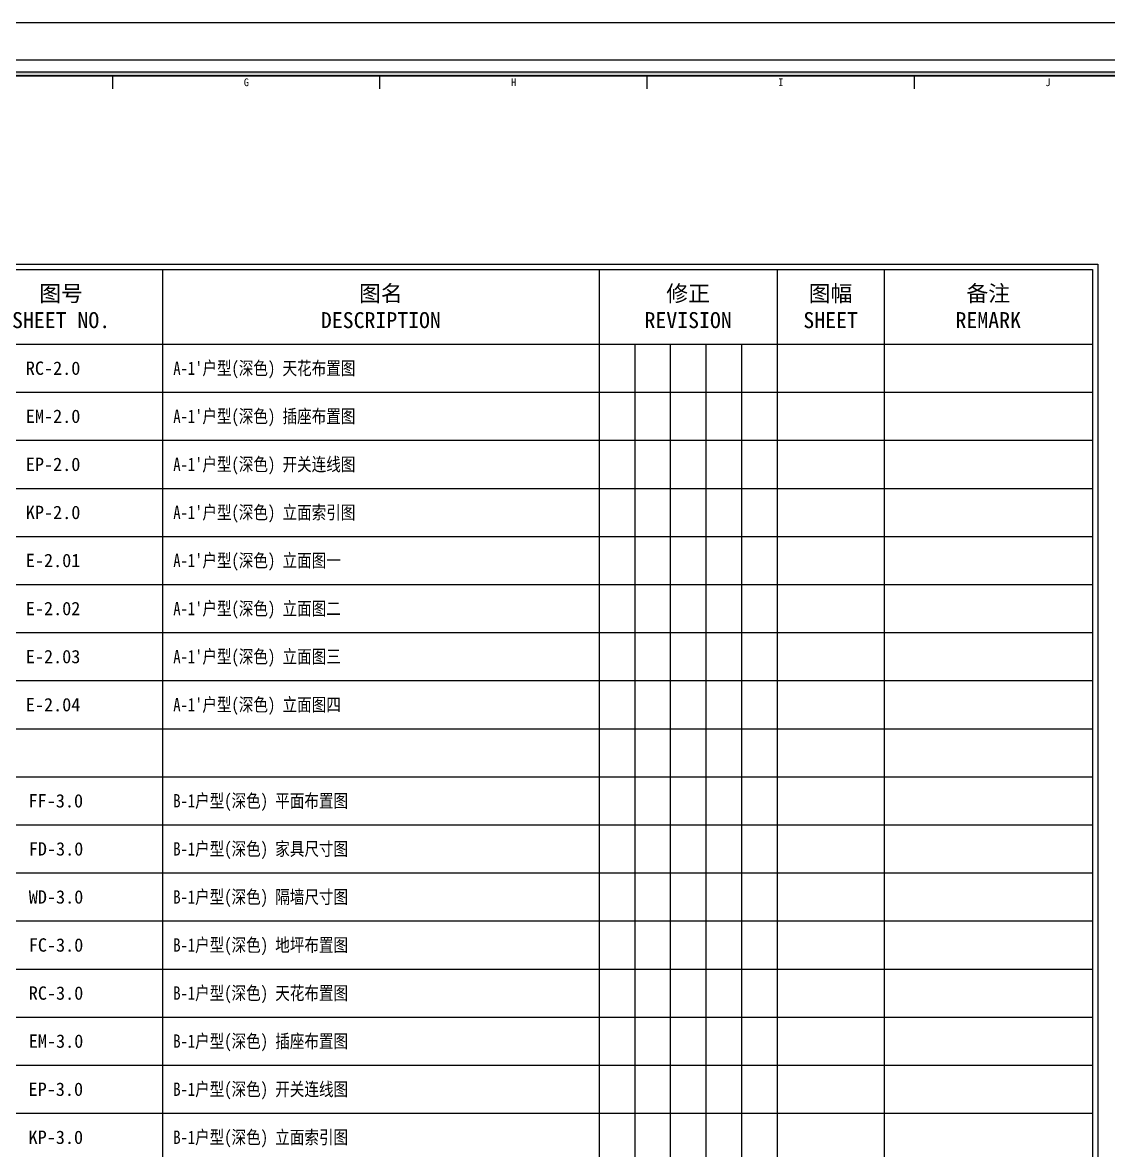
# Paper-space layout '布局1' of a CAD drawing. Header units: millimetres. Extents: x 36 to 2614, y 255 to 718.
# Drawn here: x 1044.8 to 1248, y 482.4 to 693.6 of the extents above; entities that cross this region are included whole.
import ezdxf
from ezdxf.enums import TextEntityAlignment as Align

# ---------------------------------------------------------------- set-up
doc = ezdxf.new("R2010")
doc.units = ezdxf.units.MM
doc.layers.add('W-图框', color=251, linetype='Continuous')
doc.layers.add('W-文字', color=35, linetype='Continuous')
doc.styles.add('A2图框$0$ZZ', font='SIMHEI.TTF')
doc.styles.add('WORD-2', font='SIMHEI.TTF')
doc.styles.add('WORD-3', font='SimSun.ttf')

# ---------------------------------------------------------------- blocks, each defined once
blk = doc.blocks.new('材料表')
at = {"layer": 'W-图框', "color": 146, "ltscale": 20}
for p, q in [((54.33, 365), (54.33, 45)), ((136, 365), (136, 45)), ((169.33, 365), (169.33, 45)), ((189.33, 365), (189.33, 45)), ((1.33, 351), (228.33, 351))]:
    blk.add_line(p, q, dxfattribs=at)
at = {"layer": 'W-图框', "linetype": 'ByBlock'}
for p, q in [((142.67, 351), (142.67, 45)), ((149.33, 351), (149.33, 45)), ((156, 351), (156, 45)), ((162.67, 351), (162.67, 45)), ((1.33, 342), (228.33, 342)), ((1.33, 333), (228.33, 333)), ((1.33, 324), (228.33, 324)), ((1.33, 315), (228.33, 315)), ((1.33, 306), (228.33, 306)), ((1.33, 297), (228.33, 297)), ((1.33, 288), (228.33, 288)), ((1.33, 279), (228.33, 279)), ((1.33, 270), (228.33, 270)), ((1.33, 261), (228.33, 261)), ((1.33, 252), (228.33, 252)), ((1.33, 243), (228.33, 243)), ((1.33, 234), (228.33, 234)), ((1.33, 225), (228.33, 225)), ((1.33, 216), (228.33, 216)), ((1.33, 207), (228.33, 207))]:
    blk.add_line(p, q, dxfattribs=at)
at = {"layer": 'W-图框', "color": 44, "ltscale": 20}
blk.add_lwpolyline([(0.33, 366), (229.33, 366), (229.33, 14), (0.33, 14)], close=True, dxfattribs=at)
at = {"layer": 'W-图框', "color": 146, "ltscale": 20}
blk.add_lwpolyline([(1.33, 365), (228.33, 365), (228.33, 15), (1.33, 15)], close=True, dxfattribs=at)
at = {"layer": 'W-文字', "color": 2, "lineweight": 0, "ltscale": 1000, "style": 'WORD-2'}
for s, p in [('图号', (35.33, 359)), ('图名', (95.17, 359)), ('修正', (152.67, 359)), ('图幅', (179.33, 359)), ('备注', (208.83, 359)), ('SHEET NO.', (35.33, 354)), ('DESCRIPTION', (95.17, 354)), ('REVISION', (152.67, 354)), ('SHEET', (179.33, 354)), ('REMARK', (208.83, 354))]:
    blk.add_text(s, height=3, dxfattribs=at).set_placement(p, align=Align.CENTER)
blk = doc.blocks.new('A2 图框')
at = {"layer": 'W-图框', "ltscale": 0.5}
h = blk.add_hatch(color=161, dxfattribs=at)
h.paths.add_polyline_path([(-562, 403), (-3, 403), (-3, 3), (-562, 3)], flags=16)
h.paths.add_polyline_path([(-562.8, 403.8), (-2.2, 403.8), (-2.2, 2.2), (-562.8, 2.2)])
at = {"layer": 'W-图框', "color": 7}
for p, q in [((-261.9, 400.6), (-261.9, 403)), ((-211.9, 400.6), (-211.9, 403)), ((-161.9, 400.6), (-161.9, 403)), ((-111.9, 400.6), (-111.9, 403))]:
    blk.add_line(p, q, dxfattribs=at)
at = {"layer": 'W-图框', "color": 251, "ltscale": 0.01}
for points in [[(-587, 413), (7, 413), (7, -7), (-587, -7)], [(-580, 406), (0, 406), (0, 0), (-580, 0)]]:
    blk.add_lwpolyline(points, close=True, dxfattribs=at)
at = {"layer": 'W-图框', "color": 161, "ltscale": 0.5}
for points in [[(-562.8, 403.8), (-2.2, 403.8), (-2.2, 2.2), (-562.8, 2.2)], [(-562, 403), (-3, 403), (-3, 3), (-562, 3)]]:
    blk.add_lwpolyline(points, close=True, dxfattribs=at)
at = {"layer": 'W-图框', "color": 161, "linetype": 'ByBlock'}
blk.add_lwpolyline([(-562, 403), (-562, 3), (-61, 3), (-61, 403)], close=True, dxfattribs=at)
at = {"layer": 'W-图框', "lineweight": 0, "ltscale": 150, "style": 'A2图框$0$ZZ'}
for s, p in [('G', (-236.9, 401.82)), ('H', (-186.9, 401.82)), ('I', (-136.9, 401.82)), ('J', (-86.9, 401.82))]:
    blk.add_text(s, height=1.45, dxfattribs=at).set_placement(p, align=Align.MIDDLE)
at = {"layer": 'W-图框', "color": 35, "lineweight": 0, "style": 'WORD-3', "width": 0.65}
blk.add_attdef('建设单位', text='', height=3, dxfattribs=at).set_placement((-32, 300.49), align=Align.MIDDLE)
at = {"layer": 'W-图框', "color": 35, "ltscale": 1000, "style": 'WORD-2'}
for tag, height, width, p in [('项目名称英文翻译', 3.5, 0.8, (-21.14, 246.28)), ('项目名称', 7, 0.7, (-41.38, 246.28)), ('项目名称', 7, 0.7, (-30.73, 246.28))]:
    blk.add_attdef(tag, text='', height=height, rotation=90, dxfattribs=dict(at, width=width)).set_placement(p, align=Align.MIDDLE)
at = {"layer": 'W-图框', "color": 35, "lineweight": 0, "style": 'WORD-2'}
for tag, p in [('2013.01.01', (-41.46, 176)), ('2013.03.01', (-13.42, 176)), ('2013.05.01', (-41.46, 169)), ('2013.06.01', (-13.42, 169)), ('2013.08.01', (-41.46, 162)), ('2013.09.01', (-13.42, 162)), ('2013.09.01', (-32, 113))]:
    blk.add_attdef(tag, text='', height=1.8, dxfattribs=at).set_placement(p, align=Align.MIDDLE)
at = {"layer": 'W-图框', "color": 35, "ltscale": 1000, "style": 'WORD-2', "width": 0.78}
blk.add_attdef('FS2011000', text='', height=3.5, dxfattribs=at).set_placement((-32, 11.45), align=Align.MIDDLE)

psp = doc.layouts.new('布局1')

# ---------------------------------------------------------------- block references
at = {"layer": 'W-图框'}
for name, p in [('A2 图框', (1323.54, 280.62)), ('材料表', (1016.64, 282.41))]:
    psp.add_blockref(name, p, dxfattribs=at)

# ---------------------------------------------------------------- texts
at = {"layer": 'W-文字', "color": 35, "linetype": 'ByBlock', "lineweight": 0, "ltscale": 0.01, "style": 'WORD-2'}
for s, p in [('RC-2.0', (1045.37, 628.91)), ('EM-2.0', (1045.37, 619.91)), ('EP-2.0', (1045.37, 610.91)), ('KP-2.0', (1045.37, 601.91)), ('E-2.01', (1045.37, 592.91)), ('E-2.02', (1045.37, 583.91)), ('E-2.03', (1045.37, 574.91)), ('E-2.04', (1045.37, 565.91)), ('FF-3.0', (1045.88, 547.91)), ('FD-3.0', (1045.92, 538.91)), ('WD-3.0', (1045.92, 529.91)), ('FC-3.0', (1045.92, 520.91)), ('RC-3.0', (1045.92, 511.91)), ('EM-3.0', (1045.92, 502.91)), ('EP-3.0', (1045.88, 493.91)), ('KP-3.0', (1045.88, 484.91))]:
    psp.add_text(s, height=2.5, dxfattribs=at).set_placement(p, align=Align.MIDDLE_LEFT)
at = {"layer": 'W-文字', "color": 35, "linetype": 'ByBlock', "lineweight": 0, "ltscale": 0.01, "style": 'WORD-3', "width": 0.8}
for s, p in [("A-1'户型(深色) 天花布置图", (1072.97, 628.91)), ("A-1'户型(深色) 插座布置图", (1072.97, 619.91)), ("A-1'户型(深色) 开关连线图", (1072.97, 610.91)), ("A-1'户型(深色) 立面索引图", (1072.97, 601.91)), ("A-1'户型(深色) 立面图一", (1072.97, 592.91)), ("A-1'户型(深色) 立面图二", (1072.97, 583.91)), ("A-1'户型(深色) 立面图三", (1072.97, 574.91)), ("A-1'户型(深色) 立面图四", (1072.97, 565.91)), ('B-1户型(深色) 平面布置图', (1072.97, 547.91)), ('B-1户型(深色) 家具尺寸图', (1072.97, 538.91)), ('B-1户型(深色) 隔墙尺寸图 ', (1072.97, 529.91)), ('B-1户型(深色) 地坪布置图', (1072.97, 520.91)), ('B-1户型(深色) 天花布置图', (1072.97, 511.91)), ('B-1户型(深色) 插座布置图', (1072.97, 502.91)), ('B-1户型(深色) 开关连线图', (1072.97, 493.91)), ('B-1户型(深色) 立面索引图', (1072.97, 484.91))]:
    psp.add_text(s, height=2.5, dxfattribs=at).set_placement(p, align=Align.MIDDLE_LEFT)

doc.saveas('drawing.dxf')
